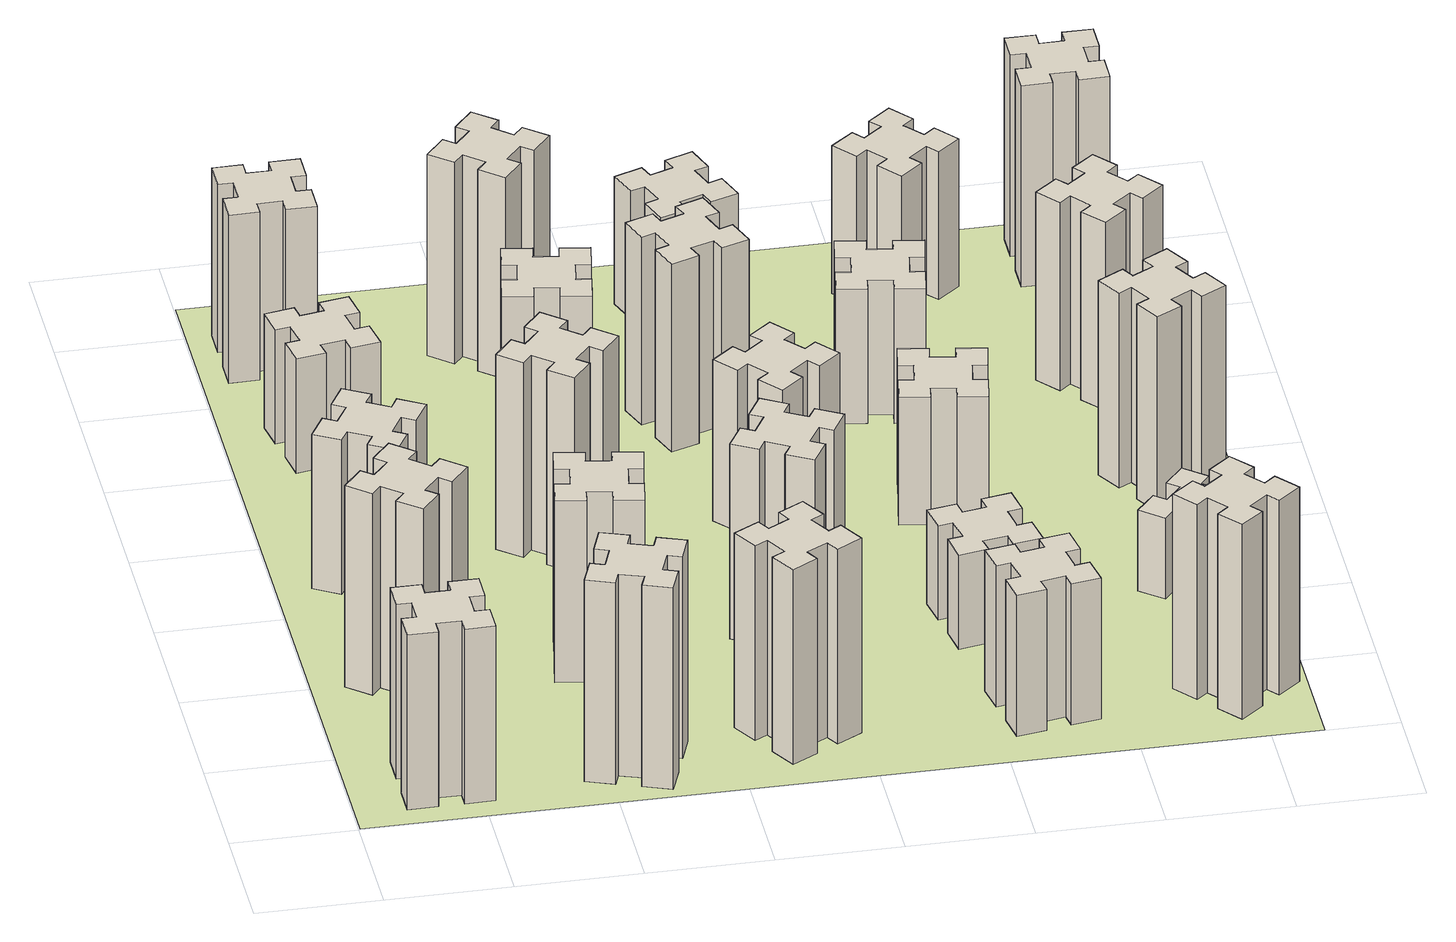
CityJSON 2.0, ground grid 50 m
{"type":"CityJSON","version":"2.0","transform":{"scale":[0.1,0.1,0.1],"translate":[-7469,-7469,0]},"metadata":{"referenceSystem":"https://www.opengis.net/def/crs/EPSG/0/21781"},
"CityObjects":{
"building1":{"type":"Building","attributes":{"class":"1000","function":"1000","usage":"1000","yearOfConstruction":2016,"roofType":"1000","measuredHeight":78,"storeysAboveGround":30,"storeysBelowGround":0},"geometry":[{"type":"Solid","lod":"1","boundaries":[[[[0,1,2,3,4,5,6,7,8,9,10,11,12,13,14,15,16,17,18,19]],[[17,16,20,21]],[[16,15,22,20]],[[15,14,23,22]],[[14,13,24,23]],[[13,12,25,24]],[[12,11,26,25]],[[11,10,27,26]],[[10,9,28,27]],[[9,8,29,28]],[[8,7,30,29]],[[7,6,31,30]],[[6,5,32,31]],[[5,4,33,32]],[[4,3,34,33]],[[3,2,35,34]],[[2,1,36,35]],[[1,0,37,36]],[[0,19,38,37]],[[19,18,39,38]],[[18,17,21,39]],[[24,25,26,27,28,29,30,31,32,33,34,35,36,37,38,39,21,20,22,23]]]]}]},
"building2":{"type":"Building","attributes":{"class":"1000","function":"1000","usage":"1000","yearOfConstruction":2016,"roofType":"1000","measuredHeight":90,"storeysAboveGround":30,"storeysBelowGround":0},"geometry":[{"type":"Solid","lod":"1","boundaries":[[[[40,41,42,43,44,45,46,47,48,49,50,51,52,53,54,55,56,57,58,59]],[[57,56,60,61]],[[56,55,62,60]],[[55,54,63,62]],[[54,53,64,63]],[[53,52,65,64]],[[52,51,66,65]],[[51,50,67,66]],[[50,49,68,67]],[[49,48,69,68]],[[48,47,70,69]],[[47,46,71,70]],[[46,45,72,71]],[[45,44,73,72]],[[44,43,74,73]],[[43,42,75,74]],[[42,41,76,75]],[[41,40,77,76]],[[40,59,78,77]],[[59,58,79,78]],[[58,57,61,79]],[[64,65,66,67,68,69,70,71,72,73,74,75,76,77,78,79,61,60,62,63]]]]}]},
"building3":{"type":"Building","attributes":{"class":"1000","function":"1000","usage":"1000","yearOfConstruction":2016,"roofType":"1000","measuredHeight":69,"storeysAboveGround":30,"storeysBelowGround":0},"geometry":[{"type":"Solid","lod":"1","boundaries":[[[[80,81,82,83,84,85,86,87,88,89,90,91,92,93,94,95,96,97,98,99]],[[97,96,100,101]],[[96,95,102,100]],[[95,94,103,102]],[[94,93,104,103]],[[93,92,105,104]],[[92,91,106,105]],[[91,90,107,106]],[[90,89,108,107]],[[89,88,109,108]],[[88,87,110,109]],[[87,86,111,110]],[[86,85,112,111]],[[85,84,113,112]],[[84,83,114,113]],[[83,82,115,114]],[[82,81,116,115]],[[81,80,117,116]],[[80,99,118,117]],[[99,98,119,118]],[[98,97,101,119]],[[104,105,106,107,108,109,110,111,112,113,114,115,116,117,118,119,101,100,102,103]]]]}]},
"building4":{"type":"Building","attributes":{"class":"1000","function":"1000","usage":"1000","yearOfConstruction":2016,"roofType":"1000","measuredHeight":51,"storeysAboveGround":30,"storeysBelowGround":0},"geometry":[{"type":"Solid","lod":"1","boundaries":[[[[120,121,122,123,124,125,126,127,128,129,130,131,132,133,134,135,136,137,138,139]],[[137,136,140,141]],[[136,135,142,140]],[[135,134,143,142]],[[134,133,144,143]],[[133,132,145,144]],[[132,131,146,145]],[[131,130,147,146]],[[130,129,148,147]],[[129,128,149,148]],[[128,127,150,149]],[[127,126,151,150]],[[126,125,152,151]],[[125,124,153,152]],[[124,123,154,153]],[[123,122,155,154]],[[122,121,156,155]],[[121,120,157,156]],[[120,139,158,157]],[[139,138,159,158]],[[138,137,141,159]],[[144,145,146,147,148,149,150,151,152,153,154,155,156,157,158,159,141,140,142,143]]]]}]},
"building5":{"type":"Building","attributes":{"class":"1000","function":"1000","usage":"1000","yearOfConstruction":2016,"roofType":"1000","measuredHeight":90,"storeysAboveGround":30,"storeysBelowGround":0},"geometry":[{"type":"Solid","lod":"1","boundaries":[[[[160,161,162,163,164,165,166,167,168,169,170,171,172,173,174,175,176,177,178,179]],[[177,176,180,181]],[[176,175,182,180]],[[175,174,183,182]],[[174,173,184,183]],[[173,172,185,184]],[[172,171,186,185]],[[171,170,187,186]],[[170,169,188,187]],[[169,168,189,188]],[[168,167,190,189]],[[167,166,191,190]],[[166,165,192,191]],[[165,164,193,192]],[[164,163,194,193]],[[163,162,195,194]],[[162,161,196,195]],[[161,160,197,196]],[[160,179,198,197]],[[179,178,199,198]],[[178,177,181,199]],[[184,185,186,187,188,189,190,191,192,193,194,195,196,197,198,199,181,180,182,183]]]]}]},
"building6":{"type":"Building","attributes":{"class":"1000","function":"1000","usage":"1000","yearOfConstruction":2016,"roofType":"1000","measuredHeight":75,"storeysAboveGround":30,"storeysBelowGround":0},"geometry":[{"type":"Solid","lod":"1","boundaries":[[[[200,201,202,203,204,205,206,207,208,209,210,211,212,213,214,215,216,217,218,219]],[[217,216,220,221]],[[216,215,222,220]],[[215,214,223,222]],[[214,213,224,223]],[[213,212,225,224]],[[212,211,226,225]],[[211,210,227,226]],[[210,209,228,227]],[[209,208,229,228]],[[208,207,230,229]],[[207,206,231,230]],[[206,205,232,231]],[[205,204,233,232]],[[204,203,234,233]],[[203,202,235,234]],[[202,201,236,235]],[[201,200,237,236]],[[200,219,238,237]],[[219,218,239,238]],[[218,217,221,239]],[[224,225,226,227,228,229,230,231,232,233,234,235,236,237,238,239,221,220,222,223]]]]}]},
"building7":{"type":"Building","attributes":{"class":"1000","function":"1000","usage":"1000","yearOfConstruction":2016,"roofType":"1000","measuredHeight":81,"storeysAboveGround":30,"storeysBelowGround":0},"geometry":[{"type":"Solid","lod":"1","boundaries":[[[[240,241,242,243,244,245,246,247,248,249,250,251,252,253,254,255,256,257,258,259]],[[257,256,260,261]],[[256,255,262,260]],[[255,254,263,262]],[[254,253,264,263]],[[253,252,265,264]],[[252,251,266,265]],[[251,250,267,266]],[[250,249,268,267]],[[249,248,269,268]],[[248,247,270,269]],[[247,246,271,270]],[[246,245,272,271]],[[245,244,273,272]],[[244,243,274,273]],[[243,242,275,274]],[[242,241,276,275]],[[241,240,277,276]],[[240,259,278,277]],[[259,258,279,278]],[[258,257,261,279]],[[264,265,266,267,268,269,270,271,272,273,274,275,276,277,278,279,261,260,262,263]]]]}]},
"building8":{"type":"Building","attributes":{"class":"1000","function":"1000","usage":"1000","yearOfConstruction":2016,"roofType":"1000","measuredHeight":87,"storeysAboveGround":30,"storeysBelowGround":0},"geometry":[{"type":"Solid","lod":"1","boundaries":[[[[280,281,282,283,284,285,286,287,288,289,290,291,292,293,294,295,296,297,298,299]],[[297,296,300,301]],[[296,295,302,300]],[[295,294,303,302]],[[294,293,304,303]],[[293,292,305,304]],[[292,291,306,305]],[[291,290,307,306]],[[290,289,308,307]],[[289,288,309,308]],[[288,287,310,309]],[[287,286,311,310]],[[286,285,312,311]],[[285,284,313,312]],[[284,283,314,313]],[[283,282,315,314]],[[282,281,316,315]],[[281,280,317,316]],[[280,299,318,317]],[[299,298,319,318]],[[298,297,301,319]],[[304,305,306,307,308,309,310,311,312,313,314,315,316,317,318,319,301,300,302,303]]]]}]},
"building9":{"type":"Building","attributes":{"class":"1000","function":"1000","usage":"1000","yearOfConstruction":2016,"roofType":"1000","measuredHeight":87,"storeysAboveGround":30,"storeysBelowGround":0},"geometry":[{"type":"Solid","lod":"1","boundaries":[[[[320,321,322,323,324,325,326,327,328,329,330,331,332,333,334,335,336,337,338,339]],[[337,336,340,341]],[[336,335,342,340]],[[335,334,343,342]],[[334,333,344,343]],[[333,332,345,344]],[[332,331,346,345]],[[331,330,347,346]],[[330,329,348,347]],[[329,328,349,348]],[[328,327,350,349]],[[327,326,351,350]],[[326,325,352,351]],[[325,324,353,352]],[[324,323,354,353]],[[323,322,355,354]],[[322,321,356,355]],[[321,320,357,356]],[[320,339,358,357]],[[339,338,359,358]],[[338,337,341,359]],[[344,345,346,347,348,349,350,351,352,353,354,355,356,357,358,359,341,340,342,343]]]]}]},
"building10":{"type":"Building","attributes":{"class":"1000","function":"1000","usage":"1000","yearOfConstruction":2016,"roofType":"1000","measuredHeight":72,"storeysAboveGround":30,"storeysBelowGround":0},"geometry":[{"type":"Solid","lod":"1","boundaries":[[[[360,361,362,363,364,365,366,367,368,369,370,371,372,373,374,375,376,377,378,379]],[[377,376,380,381]],[[376,375,382,380]],[[375,374,383,382]],[[374,373,384,383]],[[373,372,385,384]],[[372,371,386,385]],[[371,370,387,386]],[[370,369,388,387]],[[369,368,389,388]],[[368,367,390,389]],[[367,366,391,390]],[[366,365,392,391]],[[365,364,393,392]],[[364,363,394,393]],[[363,362,395,394]],[[362,361,396,395]],[[361,360,397,396]],[[360,379,398,397]],[[379,378,399,398]],[[378,377,381,399]],[[384,385,386,387,388,389,390,391,392,393,394,395,396,397,398,399,381,380,382,383]]]]}]},
"building11":{"type":"Building","attributes":{"class":"1000","function":"1000","usage":"1000","yearOfConstruction":2016,"roofType":"1000","measuredHeight":90,"storeysAboveGround":30,"storeysBelowGround":0},"geometry":[{"type":"Solid","lod":"1","boundaries":[[[[400,401,402,403,404,405,406,407,408,409,410,411,412,413,414,415,416,417,418,419]],[[417,416,420,421]],[[416,415,422,420]],[[415,414,423,422]],[[414,413,424,423]],[[413,412,425,424]],[[412,411,426,425]],[[411,410,427,426]],[[410,409,428,427]],[[409,408,429,428]],[[408,407,430,429]],[[407,406,431,430]],[[406,405,432,431]],[[405,404,433,432]],[[404,403,434,433]],[[403,402,435,434]],[[402,401,436,435]],[[401,400,437,436]],[[400,419,438,437]],[[419,418,439,438]],[[418,417,421,439]],[[424,425,426,427,428,429,430,431,432,433,434,435,436,437,438,439,421,420,422,423]]]]}]},
"building12":{"type":"Building","attributes":{"class":"1000","function":"1000","usage":"1000","yearOfConstruction":2016,"roofType":"1000","measuredHeight":87,"storeysAboveGround":30,"storeysBelowGround":0},"geometry":[{"type":"Solid","lod":"1","boundaries":[[[[440,441,442,443,444,445,446,447,448,449,450,451,452,453,454,455,456,457,458,459]],[[457,456,460,461]],[[456,455,462,460]],[[455,454,463,462]],[[454,453,464,463]],[[453,452,465,464]],[[452,451,466,465]],[[451,450,467,466]],[[450,449,468,467]],[[449,448,469,468]],[[448,447,470,469]],[[447,446,471,470]],[[446,445,472,471]],[[445,444,473,472]],[[444,443,474,473]],[[443,442,475,474]],[[442,441,476,475]],[[441,440,477,476]],[[440,459,478,477]],[[459,458,479,478]],[[458,457,461,479]],[[464,465,466,467,468,469,470,471,472,473,474,475,476,477,478,479,461,460,462,463]]]]}]},
"building13":{"type":"Building","attributes":{"class":"1000","function":"1000","usage":"1000","yearOfConstruction":2016,"roofType":"1000","measuredHeight":72,"storeysAboveGround":30,"storeysBelowGround":0},"geometry":[{"type":"Solid","lod":"1","boundaries":[[[[480,481,482,483,484,485,486,487,488,489,490,491,492,493,494,495,496,497,498,499]],[[497,496,500,501]],[[496,495,502,500]],[[495,494,503,502]],[[494,493,504,503]],[[493,492,505,504]],[[492,491,506,505]],[[491,490,507,506]],[[490,489,508,507]],[[489,488,509,508]],[[488,487,510,509]],[[487,486,511,510]],[[486,485,512,511]],[[485,484,513,512]],[[484,483,514,513]],[[483,482,515,514]],[[482,481,516,515]],[[481,480,517,516]],[[480,499,518,517]],[[499,498,519,518]],[[498,497,501,519]],[[504,505,506,507,508,509,510,511,512,513,514,515,516,517,518,519,501,500,502,503]]]]}]},
"building14":{"type":"Building","attributes":{"class":"1000","function":"1000","usage":"1000","yearOfConstruction":2016,"roofType":"1000","measuredHeight":84,"storeysAboveGround":30,"storeysBelowGround":0},"geometry":[{"type":"Solid","lod":"1","boundaries":[[[[520,521,522,523,524,525,526,527,528,529,530,531,532,533,534,535,536,537,538,539]],[[537,536,540,541]],[[536,535,542,540]],[[535,534,543,542]],[[534,533,544,543]],[[533,532,545,544]],[[532,531,546,545]],[[531,530,547,546]],[[530,529,548,547]],[[529,528,549,548]],[[528,527,550,549]],[[527,526,551,550]],[[526,525,552,551]],[[525,524,553,552]],[[524,523,554,553]],[[523,522,555,554]],[[522,521,556,555]],[[521,520,557,556]],[[520,539,558,557]],[[539,538,559,558]],[[538,537,541,559]],[[544,545,546,547,548,549,550,551,552,553,554,555,556,557,558,559,541,540,542,543]]]]}]},
"building15":{"type":"Building","attributes":{"class":"1000","function":"1000","usage":"1000","yearOfConstruction":2016,"roofType":"1000","measuredHeight":63,"storeysAboveGround":30,"storeysBelowGround":0},"geometry":[{"type":"Solid","lod":"1","boundaries":[[[[560,561,562,563,564,565,566,567,568,569,570,571,572,573,574,575,576,577,578,579]],[[577,576,580,581]],[[576,575,582,580]],[[575,574,583,582]],[[574,573,584,583]],[[573,572,585,584]],[[572,571,586,585]],[[571,570,587,586]],[[570,569,588,587]],[[569,568,589,588]],[[568,567,590,589]],[[567,566,591,590]],[[566,565,592,591]],[[565,564,593,592]],[[564,563,594,593]],[[563,562,595,594]],[[562,561,596,595]],[[561,560,597,596]],[[560,579,598,597]],[[579,578,599,598]],[[578,577,581,599]],[[584,585,586,587,588,589,590,591,592,593,594,595,596,597,598,599,581,580,582,583]]]]}]},
"building16":{"type":"Building","attributes":{"class":"1000","function":"1000","usage":"1000","yearOfConstruction":2016,"roofType":"1000","measuredHeight":57,"storeysAboveGround":30,"storeysBelowGround":0},"geometry":[{"type":"Solid","lod":"1","boundaries":[[[[600,601,602,603,604,605,606,607,608,609,610,611,612,613,614,615,616,617,618,619]],[[617,616,620,621]],[[616,615,622,620]],[[615,614,623,622]],[[614,613,624,623]],[[613,612,625,624]],[[612,611,626,625]],[[611,610,627,626]],[[610,609,628,627]],[[609,608,629,628]],[[608,607,630,629]],[[607,606,631,630]],[[606,605,632,631]],[[605,604,633,632]],[[604,603,634,633]],[[603,602,635,634]],[[602,601,636,635]],[[601,600,637,636]],[[600,619,638,637]],[[619,618,639,638]],[[618,617,621,639]],[[624,625,626,627,628,629,630,631,632,633,634,635,636,637,638,639,621,620,622,623]]]]}]},
"building17":{"type":"Building","attributes":{"class":"1000","function":"1000","usage":"1000","yearOfConstruction":2016,"roofType":"1000","measuredHeight":42,"storeysAboveGround":30,"storeysBelowGround":0},"geometry":[{"type":"Solid","lod":"1","boundaries":[[[[640,641,642,643,644,645,646,647,648,649,650,651,652,653,654,655,656,657,658,659]],[[657,656,660,661]],[[656,655,662,660]],[[655,654,663,662]],[[654,653,664,663]],[[653,652,665,664]],[[652,651,666,665]],[[651,650,667,666]],[[650,649,668,667]],[[649,648,669,668]],[[648,647,670,669]],[[647,646,671,670]],[[646,645,672,671]],[[645,644,673,672]],[[644,643,674,673]],[[643,642,675,674]],[[642,641,676,675]],[[641,640,677,676]],[[640,659,678,677]],[[659,658,679,678]],[[658,657,661,679]],[[664,665,666,667,668,669,670,671,672,673,674,675,676,677,678,679,661,660,662,663]]]]}]},
"building18":{"type":"Building","attributes":{"class":"1000","function":"1000","usage":"1000","yearOfConstruction":2016,"roofType":"1000","measuredHeight":57,"storeysAboveGround":30,"storeysBelowGround":0},"geometry":[{"type":"Solid","lod":"1","boundaries":[[[[680,681,682,683,684,685,686,687,688,689,690,691,692,693,694,695,696,697,698,699]],[[697,696,700,701]],[[696,695,702,700]],[[695,694,703,702]],[[694,693,704,703]],[[693,692,705,704]],[[692,691,706,705]],[[691,690,707,706]],[[690,689,708,707]],[[689,688,709,708]],[[688,687,710,709]],[[687,686,711,710]],[[686,685,712,711]],[[685,684,713,712]],[[684,683,714,713]],[[683,682,715,714]],[[682,681,716,715]],[[681,680,717,716]],[[680,699,718,717]],[[699,698,719,718]],[[698,697,701,719]],[[704,705,706,707,708,709,710,711,712,713,714,715,716,717,718,719,701,700,702,703]]]]}]},
"building19":{"type":"Building","attributes":{"class":"1000","function":"1000","usage":"1000","yearOfConstruction":2016,"roofType":"1000","measuredHeight":60,"storeysAboveGround":30,"storeysBelowGround":0},"geometry":[{"type":"Solid","lod":"1","boundaries":[[[[720,721,722,723,724,725,726,727,728,729,730,731,732,733,734,735,736,737,738,739]],[[737,736,740,741]],[[736,735,742,740]],[[735,734,743,742]],[[734,733,744,743]],[[733,732,745,744]],[[732,731,746,745]],[[731,730,747,746]],[[730,729,748,747]],[[729,728,749,748]],[[728,727,750,749]],[[727,726,751,750]],[[726,725,752,751]],[[725,724,753,752]],[[724,723,754,753]],[[723,722,755,754]],[[722,721,756,755]],[[721,720,757,756]],[[720,739,758,757]],[[739,738,759,758]],[[738,737,741,759]],[[744,745,746,747,748,749,750,751,752,753,754,755,756,757,758,759,741,740,742,743]]]]}]},
"building20":{"type":"Building","attributes":{"class":"1000","function":"1000","usage":"1000","yearOfConstruction":2016,"roofType":"1000","measuredHeight":87,"storeysAboveGround":30,"storeysBelowGround":0},"geometry":[{"type":"Solid","lod":"1","boundaries":[[[[760,761,762,763,764,765,766,767,768,769,770,771,772,773,774,775,776,777,778,779]],[[777,776,780,781]],[[776,775,782,780]],[[775,774,783,782]],[[774,773,784,783]],[[773,772,785,784]],[[772,771,786,785]],[[771,770,787,786]],[[770,769,788,787]],[[769,768,789,788]],[[768,767,790,789]],[[767,766,791,790]],[[766,765,792,791]],[[765,764,793,792]],[[764,763,794,793]],[[763,762,795,794]],[[762,761,796,795]],[[761,760,797,796]],[[760,779,798,797]],[[779,778,799,798]],[[778,777,781,799]],[[784,785,786,787,788,789,790,791,792,793,794,795,796,797,798,799,781,780,782,783]]]]}]},
"building21":{"type":"Building","attributes":{"class":"1000","function":"1000","usage":"1000","yearOfConstruction":2016,"roofType":"1000","measuredHeight":66,"storeysAboveGround":30,"storeysBelowGround":0},"geometry":[{"type":"Solid","lod":"1","boundaries":[[[[800,801,802,803,804,805,806,807,808,809,810,811,812,813,814,815,816,817,818,819]],[[817,816,820,821]],[[816,815,822,820]],[[815,814,823,822]],[[814,813,824,823]],[[813,812,825,824]],[[812,811,826,825]],[[811,810,827,826]],[[810,809,828,827]],[[809,808,829,828]],[[808,807,830,829]],[[807,806,831,830]],[[806,805,832,831]],[[805,804,833,832]],[[804,803,834,833]],[[803,802,835,834]],[[802,801,836,835]],[[801,800,837,836]],[[800,819,838,837]],[[819,818,839,838]],[[818,817,821,839]],[[824,825,826,827,828,829,830,831,832,833,834,835,836,837,838,839,821,820,822,823]]]]}]},
"building22":{"type":"Building","attributes":{"class":"1000","function":"1000","usage":"1000","yearOfConstruction":2016,"roofType":"1000","measuredHeight":36,"storeysAboveGround":30,"storeysBelowGround":0},"geometry":[{"type":"Solid","lod":"1","boundaries":[[[[840,841,842,843,844,845,846,847,848,849,850,851,852,853,854,855,856,857,858,859]],[[857,856,860,861]],[[856,855,862,860]],[[855,854,863,862]],[[854,853,864,863]],[[853,852,865,864]],[[852,851,866,865]],[[851,850,867,866]],[[850,849,868,867]],[[849,848,869,868]],[[848,847,870,869]],[[847,846,871,870]],[[846,845,872,871]],[[845,844,873,872]],[[844,843,874,873]],[[843,842,875,874]],[[842,841,876,875]],[[841,840,877,876]],[[840,859,878,877]],[[859,858,879,878]],[[858,857,861,879]],[[864,865,866,867,868,869,870,871,872,873,874,875,876,877,878,879,861,860,862,863]]]]}]},
"building23":{"type":"Building","attributes":{"class":"1000","function":"1000","usage":"1000","yearOfConstruction":2016,"roofType":"1000","measuredHeight":87,"storeysAboveGround":30,"storeysBelowGround":0},"geometry":[{"type":"Solid","lod":"1","boundaries":[[[[880,881,882,883,884,885,886,887,888,889,890,891,892,893,894,895,896,897,898,899]],[[897,896,900,901]],[[896,895,902,900]],[[895,894,903,902]],[[894,893,904,903]],[[893,892,905,904]],[[892,891,906,905]],[[891,890,907,906]],[[890,889,908,907]],[[889,888,909,908]],[[888,887,910,909]],[[887,886,911,910]],[[886,885,912,911]],[[885,884,913,912]],[[884,883,914,913]],[[883,882,915,914]],[[882,881,916,915]],[[881,880,917,916]],[[880,899,918,917]],[[899,898,919,918]],[[898,897,901,919]],[[904,905,906,907,908,909,910,911,912,913,914,915,916,917,918,919,901,900,902,903]]]]}]},
"building24":{"type":"Building","attributes":{"class":"1000","function":"1000","usage":"1000","yearOfConstruction":2016,"roofType":"1000","measuredHeight":84,"storeysAboveGround":30,"storeysBelowGround":0},"geometry":[{"type":"Solid","lod":"1","boundaries":[[[[920,921,922,923,924,925,926,927,928,929,930,931,932,933,934,935,936,937,938,939]],[[937,936,940,941]],[[936,935,942,940]],[[935,934,943,942]],[[934,933,944,943]],[[933,932,945,944]],[[932,931,946,945]],[[931,930,947,946]],[[930,929,948,947]],[[929,928,949,948]],[[928,927,950,949]],[[927,926,951,950]],[[926,925,952,951]],[[925,924,953,952]],[[924,923,954,953]],[[923,922,955,954]],[[922,921,956,955]],[[921,920,957,956]],[[920,939,958,957]],[[939,938,959,958]],[[938,937,941,959]],[[944,945,946,947,948,949,950,951,952,953,954,955,956,957,958,959,941,940,942,943]]]]}]},
"building25":{"type":"Building","attributes":{"class":"1000","function":"1000","usage":"1000","yearOfConstruction":2016,"roofType":"1000","measuredHeight":90,"storeysAboveGround":30,"storeysBelowGround":0},"geometry":[{"type":"Solid","lod":"1","boundaries":[[[[960,961,962,963,964,965,966,967,968,969,970,971,972,973,974,975,976,977,978,979]],[[977,976,980,981]],[[976,975,982,980]],[[975,974,983,982]],[[974,973,984,983]],[[973,972,985,984]],[[972,971,986,985]],[[971,970,987,986]],[[970,969,988,987]],[[969,968,989,988]],[[968,967,990,989]],[[967,966,991,990]],[[966,965,992,991]],[[965,964,993,992]],[[964,963,994,993]],[[963,962,995,994]],[[962,961,996,995]],[[961,960,997,996]],[[960,979,998,997]],[[979,978,999,998]],[[978,977,981,999]],[[984,985,986,987,988,989,990,991,992,993,994,995,996,997,998,999,981,980,982,983]]]]}]},
"landuse1":{"type":"LandUse","attributes":{"name":"plot1","function":"1010"},"geometry":[{"type":"MultiSurface","lod":"1","boundaries":[[[1000,1001,1002,1003]]]}]}
},
"vertices":[
[265,325,0],[265,225,0],[205,225,0],[205,105,0],[325,105,0],[325,165,0],[425,165,0],[425,105,0],[545,105,0],[545,225,0],[485,225,0],[485,325,0],[545,325,0],[545,445,0],[425,445,0],[425,385,0],[325,385,0],[325,445,0],[205,445,0],[205,325,0],[325,385,780],[325,445,780],[425,385,780],[425,445,780],[545,445,780],[545,325,780],[485,325,780],[485,225,780],[545,225,780],[545,105,780],[425,105,780],[425,165,780],[325,165,780],[325,105,780],[205,105,780],[205,225,780],[265,225,780],[265,325,780],[205,325,780],[205,445,780],
[484,1067,0],[408,1132,0],[446,1178,0],[354,1255,0],[277,1163,0],[323,1124,0],[259,1048,0],[213,1086,0],[136,994,0],[228,917,0],[266,963,0],[343,899,0],[304,853,0],[396,776,0],[473,868,0],[427,906,0],[492,983,0],[538,944,0],[615,1036,0],[523,1113,0],[492,983,900],[538,944,900],[427,906,900],[473,868,900],[396,776,900],[304,853,900],[343,899,900],[266,963,900],[228,917,900],[136,994,900],[213,1086,900],[259,1048,900],[323,1124,900],[277,1163,900],[354,1255,900],[446,1178,900],[408,1132,900],[484,1067,900],[523,1113,900],[615,1036,900],
[474,1826,0],[387,1876,0],[417,1928,0],[313,1988,0],[253,1884,0],[305,1854,0],[255,1767,0],[203,1797,0],[143,1693,0],[247,1633,0],[277,1685,0],[364,1635,0],[334,1583,0],[438,1523,0],[498,1627,0],[446,1657,0],[496,1744,0],[548,1714,0],[608,1818,0],[504,1878,0],[496,1744,690],[548,1714,690],[446,1657,690],[498,1627,690],[438,1523,690],[334,1583,690],[364,1635,690],[277,1685,690],[247,1633,690],[143,1693,690],[203,1797,690],[255,1767,690],[305,1854,690],[253,1884,690],[313,1988,690],[417,1928,690],[387,1876,690],[474,1826,690],[504,1878,690],[608,1818,690],
[405,2812,0],[307,2795,0],[297,2854,0],[178,2833,0],[199,2715,0],[258,2725,0],[276,2627,0],[217,2617,0],[237,2498,0],[356,2519,0],[345,2578,0],[444,2596,0],[454,2537,0],[572,2557,0],[551,2676,0],[492,2665,0],[475,2764,0],[534,2774,0],[513,2892,0],[395,2871,0],[475,2764,510],[534,2774,510],[492,2665,510],[551,2676,510],[572,2557,510],[454,2537,510],[444,2596,510],[345,2578,510],[356,2519,510],[237,2498,510],[217,2617,510],[276,2627,510],[258,2725,510],[199,2715,510],[178,2833,510],[297,2854,510],[307,2795,510],[405,2812,510],[395,2871,510],[513,2892,510],
[1029,360,0],[995,266,0],[939,287,0],[897,174,0],[1010,133,0],[1031,189,0],[1125,155,0],[1104,99,0],[1217,57,0],[1258,170,0],[1202,191,0],[1236,285,0],[1292,264,0],[1333,377,0],[1220,418,0],[1200,362,0],[1106,396,0],[1127,452,0],[1014,493,0],[973,380,0],[1106,396,900],[1127,452,900],[1200,362,900],[1220,418,900],[1333,377,900],[1292,264,900],[1236,285,900],[1202,191,900],[1258,170,900],[1217,57,900],[1104,99,900],[1125,155,900],[1031,189,900],[1010,133,900],[897,174,900],[939,287,900],[995,266,900],[1029,360,900],[973,380,900],[1014,493,900],
[225,3225,0],[325,3225,0],[325,3165,0],[445,3165,0],[445,3285,0],[385,3285,0],[385,3385,0],[445,3385,0],[445,3505,0],[325,3505,0],[325,3445,0],[225,3445,0],[225,3505,0],[105,3505,0],[105,3385,0],[165,3385,0],[165,3285,0],[105,3285,0],[105,3165,0],[225,3165,0],[165,3285,750],[105,3285,750],[165,3385,750],[105,3385,750],[105,3505,750],[225,3505,750],[225,3445,750],[325,3445,750],[325,3505,750],[445,3505,750],[445,3385,750],[385,3385,750],[385,3285,750],[445,3285,750],[445,3165,750],[325,3165,750],[325,3225,750],[225,3225,750],[225,3165,750],[105,3165,750],
[1047,916,0],[1145,898,0],[1135,839,0],[1253,818,0],[1274,937,0],[1215,947,0],[1232,1045,0],[1291,1035,0],[1312,1153,0],[1194,1174,0],[1184,1115,0],[1085,1132,0],[1096,1191,0],[977,1212,0],[957,1094,0],[1016,1084,0],[998,985,0],[939,996,0],[918,877,0],[1037,857,0],[998,985,810],[939,996,810],[1016,1084,810],[957,1094,810],[977,1212,810],[1096,1191,810],[1085,1132,810],[1184,1115,810],[1194,1174,810],[1312,1153,810],[1291,1035,810],[1232,1045,810],[1215,947,810],[1274,937,810],[1253,818,810],[1135,839,810],[1145,898,810],[1047,916,810],[1037,857,810],[918,877,810],
[1224,1907,0],[1148,1972,0],[1186,2018,0],[1094,2095,0],[1017,2003,0],[1063,1964,0],[999,1888,0],[953,1926,0],[876,1834,0],[968,1757,0],[1006,1803,0],[1083,1739,0],[1044,1693,0],[1136,1616,0],[1213,1708,0],[1167,1746,0],[1232,1823,0],[1278,1784,0],[1355,1876,0],[1263,1953,0],[1232,1823,870],[1278,1784,870],[1167,1746,870],[1213,1708,870],[1136,1616,870],[1044,1693,870],[1083,1739,870],[1006,1803,870],[968,1757,870],[876,1834,870],[953,1926,870],[999,1888,870],[1063,1964,870],[1017,2003,870],[1094,2095,870],[1186,2018,870],[1148,1972,870],[1224,1907,870],[1263,1953,870],[1355,1876,870],
[1744,496,0],[1657,446,0],[1627,498,0],[1523,438,0],[1583,334,0],[1635,364,0],[1685,277,0],[1633,247,0],[1693,143,0],[1797,203,0],[1767,255,0],[1854,305,0],[1884,253,0],[1988,313,0],[1928,417,0],[1876,387,0],[1826,474,0],[1878,504,0],[1818,608,0],[1714,548,0],[1826,474,870],[1878,504,870],[1876,387,870],[1928,417,870],[1988,313,870],[1884,253,870],[1854,305,870],[1767,255,870],[1797,203,870],[1693,143,870],[1633,247,870],[1685,277,870],[1635,364,870],[1583,334,870],[1523,438,870],[1627,498,870],[1657,446,870],[1744,496,870],[1714,548,870],[1818,608,870],
[1315,2527,0],[1332,2625,0],[1391,2615,0],[1412,2733,0],[1294,2754,0],[1284,2695,0],[1185,2712,0],[1196,2771,0],[1077,2792,0],[1057,2674,0],[1116,2664,0],[1098,2565,0],[1039,2576,0],[1018,2457,0],[1137,2437,0],[1147,2496,0],[1245,2478,0],[1235,2419,0],[1353,2398,0],[1374,2517,0],[1245,2478,720],[1235,2419,720],[1147,2496,720],[1137,2437,720],[1018,2457,720],[1039,2576,720],[1098,2565,720],[1116,2664,720],[1057,2674,720],[1077,2792,720],[1196,2771,720],[1185,2712,720],[1284,2695,720],[1294,2754,720],[1412,2733,720],[1391,2615,720],[1332,2625,720],[1315,2527,720],[1374,2517,720],[1353,2398,720],
[1006,3183,0],[1083,3119,0],[1044,3073,0],[1136,2996,0],[1213,3088,0],[1167,3126,0],[1232,3203,0],[1278,3164,0],[1355,3256,0],[1263,3333,0],[1224,3287,0],[1148,3352,0],[1186,3398,0],[1094,3475,0],[1017,3383,0],[1063,3344,0],[999,3268,0],[953,3306,0],[876,3214,0],[968,3137,0],[999,3268,900],[953,3306,900],[1063,3344,900],[1017,3383,900],[1094,3475,900],[1186,3398,900],[1148,3352,900],[1224,3287,900],[1263,3333,900],[1355,3256,900],[1278,3164,900],[1232,3203,900],[1167,3126,900],[1213,3088,900],[1136,2996,900],[1044,3073,900],[1083,3119,900],[1006,3183,900],[968,3137,900],[876,3214,900],
[1926,1017,0],[1976,1104,0],[2028,1074,0],[2088,1178,0],[1984,1238,0],[1954,1186,0],[1867,1236,0],[1897,1288,0],[1793,1348,0],[1733,1244,0],[1785,1214,0],[1735,1127,0],[1683,1157,0],[1623,1053,0],[1727,993,0],[1757,1045,0],[1844,995,0],[1814,943,0],[1918,883,0],[1978,987,0],[1844,995,870],[1814,943,870],[1757,1045,870],[1727,993,870],[1623,1053,870],[1683,1157,870],[1735,1127,870],[1785,1214,870],[1733,1244,870],[1793,1348,870],[1897,1288,870],[1867,1236,870],[1954,1186,870],[1984,1238,870],[2088,1178,870],[2028,1074,870],[1976,1104,870],[1926,1017,870],[1978,987,870],[1918,883,870],
[2072,1888,0],[2007,1964,0],[2053,2003,0],[1976,2095,0],[1884,2018,0],[1923,1972,0],[1846,1907,0],[1808,1953,0],[1716,1876,0],[1793,1784,0],[1839,1823,0],[1903,1746,0],[1857,1708,0],[1934,1616,0],[2026,1693,0],[1988,1739,0],[2064,1803,0],[2103,1757,0],[2195,1834,0],[2118,1926,0],[2064,1803,720],[2103,1757,720],[1988,1739,720],[2026,1693,720],[1934,1616,720],[1857,1708,720],[1903,1746,720],[1839,1823,720],[1793,1784,720],[1716,1876,720],[1808,1953,720],[1846,1907,720],[1923,1972,720],[1884,2018,720],[1976,2095,720],[2053,2003,720],[2007,1964,720],[2072,1888,720],[2118,1926,720],[2195,1834,720],
[1876,2586,0],[1842,2680,0],[1898,2700,0],[1857,2813,0],[1744,2772,0],[1765,2716,0],[1671,2682,0],[1650,2738,0],[1537,2697,0],[1579,2584,0],[1635,2605,0],[1669,2511,0],[1613,2490,0],[1654,2377,0],[1767,2419,0],[1746,2475,0],[1840,2509,0],[1860,2453,0],[1973,2494,0],[1932,2607,0],[1840,2509,840],[1860,2453,840],[1746,2475,840],[1767,2419,840],[1654,2377,840],[1613,2490,840],[1669,2511,840],[1635,2605,840],[1579,2584,840],[1537,2697,840],[1650,2738,840],[1671,2682,840],[1765,2716,840],[1744,2772,840],[1857,2813,840],[1898,2700,840],[1842,2680,840],[1876,2586,840],[1932,2607,840],[1973,2494,840],
[2665,258,0],[2764,276,0],[2774,217,0],[2892,237,0],[2871,356,0],[2812,345,0],[2795,444,0],[2854,454,0],[2833,572,0],[2715,551,0],[2725,492,0],[2627,475,0],[2617,534,0],[2498,513,0],[2519,395,0],[2578,405,0],[2596,307,0],[2537,297,0],[2557,178,0],[2676,199,0],[2596,307,630],[2537,297,630],[2578,405,630],[2519,395,630],[2498,513,630],[2617,534,630],[2627,475,630],[2725,492,630],[2715,551,630],[2833,572,630],[2854,454,630],[2795,444,630],[2812,345,630],[2871,356,630],[2892,237,630],[2774,217,630],[2764,276,630],[2665,258,630],[2676,199,630],[2557,178,630],
[1846,3215,0],[1940,3249,0],[1960,3193,0],[2073,3234,0],[2032,3347,0],[1976,3326,0],[1942,3420,0],[1998,3440,0],[1957,3553,0],[1844,3512,0],[1865,3456,0],[1771,3422,0],[1750,3478,0],[1637,3437,0],[1679,3324,0],[1735,3345,0],[1769,3251,0],[1713,3230,0],[1754,3117,0],[1867,3159,0],[1769,3251,570],[1713,3230,570],[1735,3345,570],[1679,3324,570],[1637,3437,570],[1750,3478,570],[1771,3422,570],[1865,3456,570],[1844,3512,570],[1957,3553,570],[1998,3440,570],[1942,3420,570],[1976,3326,570],[2032,3347,570],[2073,3234,570],[1960,3193,570],[1940,3249,570],[1846,3215,570],[1867,3159,570],[1754,3117,570],
[2625,1132,0],[2527,1115,0],[2517,1174,0],[2398,1153,0],[2419,1035,0],[2478,1045,0],[2496,947,0],[2437,937,0],[2457,818,0],[2576,839,0],[2565,898,0],[2664,916,0],[2674,857,0],[2792,877,0],[2771,996,0],[2712,985,0],[2695,1084,0],[2754,1094,0],[2733,1212,0],[2615,1191,0],[2695,1084,420],[2754,1094,420],[2712,985,420],[2771,996,420],[2792,877,420],[2674,857,420],[2664,916,420],[2565,898,420],[2576,839,420],[2457,818,420],[2437,937,420],[2496,947,420],[2478,1045,420],[2419,1035,420],[2398,1153,420],[2517,1174,420],[2527,1115,420],[2625,1132,420],[2615,1191,420],[2733,1212,420],
[2527,1756,0],[2625,1738,0],[2615,1679,0],[2733,1658,0],[2754,1777,0],[2695,1787,0],[2712,1885,0],[2771,1875,0],[2792,1993,0],[2674,2014,0],[2664,1955,0],[2565,1972,0],[2576,2031,0],[2457,2052,0],[2437,1934,0],[2496,1924,0],[2478,1825,0],[2419,1836,0],[2398,1717,0],[2517,1697,0],[2478,1825,570],[2419,1836,570],[2496,1924,570],[2437,1934,570],[2457,2052,570],[2576,2031,570],[2565,1972,570],[2664,1955,570],[2674,2014,570],[2792,1993,570],[2771,1875,570],[2712,1885,570],[2695,1787,570],[2754,1777,570],[2733,1658,570],[2615,1679,570],[2625,1738,570],[2527,1756,570],[2517,1697,570],[2398,1717,570],
[2564,2695,0],[2465,2712,0],[2476,2771,0],[2357,2792,0],[2337,2674,0],[2396,2664,0],[2378,2565,0],[2319,2576,0],[2298,2457,0],[2417,2437,0],[2427,2496,0],[2525,2478,0],[2515,2419,0],[2633,2398,0],[2654,2517,0],[2595,2527,0],[2612,2625,0],[2671,2615,0],[2692,2733,0],[2574,2754,0],[2612,2625,600],[2671,2615,600],[2595,2527,600],[2654,2517,600],[2633,2398,600],[2515,2419,600],[2525,2478,600],[2427,2496,600],[2417,2437,600],[2298,2457,600],[2319,2576,600],[2378,2565,600],[2396,2664,600],[2337,2674,600],[2357,2792,600],[2476,2771,600],[2465,2712,600],[2564,2695,600],[2574,2754,600],[2692,2733,600],
[3468,259,0],[3544,323,0],[3583,277,0],[3675,354,0],[3598,446,0],[3552,408,0],[3487,484,0],[3533,523,0],[3456,615,0],[3364,538,0],[3403,492,0],[3326,427,0],[3288,473,0],[3196,396,0],[3273,304,0],[3319,343,0],[3383,266,0],[3337,228,0],[3414,136,0],[3506,213,0],[3383,266,870],[3337,228,870],[3319,343,870],[3273,304,870],[3196,396,870],[3288,473,870],[3326,427,870],[3403,492,870],[3364,538,870],[3456,615,870],[3533,523,870],[3487,484,870],[3552,408,870],[3598,446,870],[3675,354,870],[3583,277,870],[3544,323,870],[3468,259,870],[3506,213,870],[3414,136,870],
[2812,3368,0],[2747,3444,0],[2793,3483,0],[2716,3575,0],[2624,3498,0],[2663,3452,0],[2586,3387,0],[2548,3433,0],[2456,3356,0],[2533,3264,0],[2579,3303,0],[2643,3226,0],[2597,3188,0],[2674,3096,0],[2766,3173,0],[2728,3219,0],[2804,3283,0],[2843,3237,0],[2935,3314,0],[2858,3406,0],[2804,3283,660],[2843,3237,660],[2728,3219,660],[2766,3173,660],[2674,3096,660],[2597,3188,660],[2643,3226,660],[2579,3303,660],[2533,3264,660],[2456,3356,660],[2548,3433,660],[2586,3387,660],[2663,3452,660],[2624,3498,660],[2716,3575,660],[2793,3483,660],[2747,3444,660],[2812,3368,660],[2858,3406,660],[2935,3314,660],
[3487,1006,0],[3552,1083,0],[3598,1044,0],[3675,1136,0],[3583,1213,0],[3544,1167,0],[3468,1232,0],[3506,1278,0],[3414,1355,0],[3337,1263,0],[3383,1224,0],[3319,1148,0],[3273,1186,0],[3196,1094,0],[3288,1017,0],[3326,1063,0],[3403,999,0],[3364,953,0],[3456,876,0],[3533,968,0],[3403,999,360],[3364,953,360],[3326,1063,360],[3288,1017,360],[3196,1094,360],[3273,1186,360],[3319,1148,360],[3383,1224,360],[3337,1263,360],[3414,1355,360],[3506,1278,360],[3468,1232,360],[3544,1167,360],[3583,1213,360],[3675,1136,360],[3598,1044,360],[3552,1083,360],[3487,1006,360],[3533,968,360],[3456,876,360],
[3556,1867,0],[3506,1954,0],[3558,1984,0],[3498,2088,0],[3394,2028,0],[3424,1976,0],[3337,1926,0],[3307,1978,0],[3203,1918,0],[3263,1814,0],[3315,1844,0],[3365,1757,0],[3313,1727,0],[3373,1623,0],[3477,1683,0],[3447,1735,0],[3534,1785,0],[3564,1733,0],[3668,1793,0],[3608,1897,0],[3534,1785,870],[3564,1733,870],[3447,1735,870],[3477,1683,870],[3373,1623,870],[3313,1727,870],[3365,1757,870],[3315,1844,870],[3263,1814,870],[3203,1918,870],[3307,1978,870],[3337,1926,870],[3424,1976,870],[3394,2028,870],[3498,2088,870],[3558,1984,870],[3506,1954,870],[3556,1867,870],[3608,1897,870],[3668,1793,870],
[3452,2628,0],[3387,2704,0],[3433,2743,0],[3356,2835,0],[3264,2758,0],[3303,2712,0],[3226,2647,0],[3188,2693,0],[3096,2616,0],[3173,2524,0],[3219,2563,0],[3283,2486,0],[3237,2448,0],[3314,2356,0],[3406,2433,0],[3368,2479,0],[3444,2543,0],[3483,2497,0],[3575,2574,0],[3498,2666,0],[3444,2543,840],[3483,2497,840],[3368,2479,840],[3406,2433,840],[3314,2356,840],[3237,2448,840],[3283,2486,840],[3219,2563,840],[3173,2524,840],[3096,2616,840],[3188,2693,840],[3226,2647,840],[3303,2712,840],[3264,2758,840],[3356,2835,840],[3433,2743,840],[3387,2704,840],[3452,2628,840],[3498,2666,840],[3575,2574,840],
[3285,3325,0],[3385,3325,0],[3385,3265,0],[3505,3265,0],[3505,3385,0],[3445,3385,0],[3445,3485,0],[3505,3485,0],[3505,3605,0],[3385,3605,0],[3385,3545,0],[3285,3545,0],[3285,3605,0],[3165,3605,0],[3165,3485,0],[3225,3485,0],[3225,3385,0],[3165,3385,0],[3165,3265,0],[3285,3265,0],[3225,3385,900],[3165,3385,900],[3225,3485,900],[3165,3485,900],[3165,3605,900],[3285,3605,900],[3285,3545,900],[3385,3545,900],[3385,3605,900],[3505,3605,900],[3505,3485,900],[3445,3485,900],[3445,3385,900],[3505,3385,900],[3505,3265,900],[3385,3265,900],[3385,3325,900],[3285,3325,900],[3285,3265,900],[3165,3265,900],
[5,3705,0],[3705,3705,0],[3705,5,0],[5,5,0]
]}
